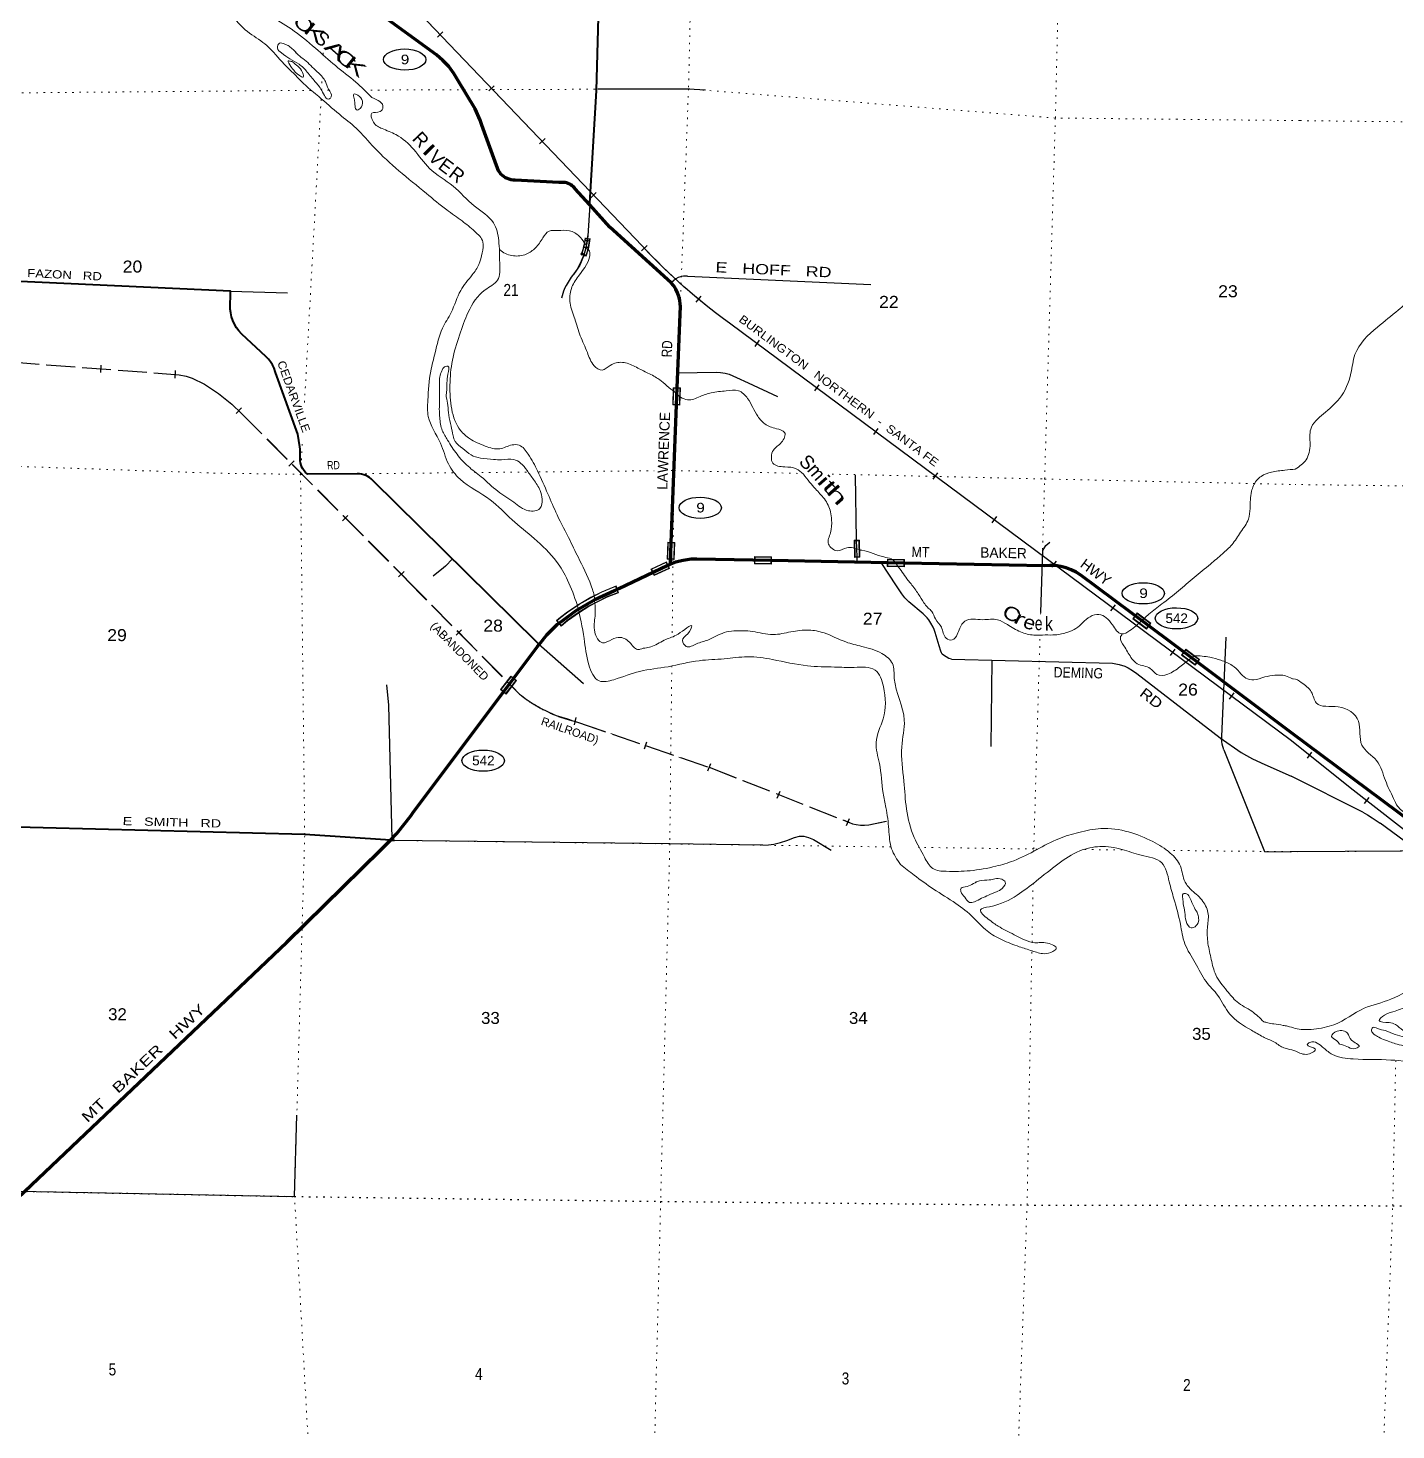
# Model space of a CAD drawing. Header units: feet. Extents: x -489137 to -242534, y 368785 to 558127.
# Drawn here: x -322470 to -302494, y 483502 to 503973 of the extents above; entities that cross this region are included whole.
import ezdxf
from ezdxf.enums import TextEntityAlignment as Align

# ---------------------------------------------------------------- set-up
doc = ezdxf.new("R2010")
doc.units = ezdxf.units.FT
doc.header["$LTSCALE"] = 70
doc.header["$PDMODE"] = 32
doc.header["$PDSIZE"] = 35
doc.linetypes.add('DOTTED', pattern=[1.5, 0.3, -1.2])
doc.linetypes.add('LONG_DASHED', pattern=[7.5, 6, -1.5])
for name, color, linetype, lineweight in [('17', 7, 'Continuous', 25), ('23', 7, 'Continuous', 70), ('26', 7, 'Continuous', 40), ('27', 7, 'Continuous', 13), ('29', 7, 'Continuous', 25), ('31', 7, 'Continuous', 13), ('34', 7, 'Continuous', 25), ('39', 7, 'Continuous', 13), ('59', 7, 'Continuous', 13), ('6', 7, 'DOTTED', 25), ('63', 7, 'Continuous', 25), ('7', 7, 'DOTTED', 13)]:
    doc.layers.add(name, color=color, linetype=linetype, lineweight=lineweight)
doc.layers.add('30', color=7, linetype='Continuous')
doc.layers.add('41', color=7, linetype='Continuous')

msp = doc.modelspace()

# ---------------------------------------------------------------- linework, layer by layer
at = {"layer": '17'}
for centre in [(-316969.95, 503512.26), (-312654.22, 496967.79), (-306185.22, 495717.98), (-305699.36, 495352.67), (-315823.65, 493274.77)]:
    msp.add_ellipse(centre, major_axis=(-309.24, 1), ratio=0.500121, dxfattribs=at)
at = {"layer": '23'}
for points in [[(-314268.42, 501391.51), (-314486.34, 501631.55), (-314490.71, 501637.16), (-314505.83, 501654.03), (-314522.63, 501669.23), (-314540.93, 501682.59), (-314560.52, 501693.96), (-314581.19, 501703.22), (-314602.72, 501710.27), (-314624.87, 501715.03), (-314647.39, 501717.45), (-314667.58, 501717.49), (-314692.65, 501715.18), (-314717.58, 501716.55), (-315358.64, 501751.63), (-315386.81, 501752.87), (-315415.29, 501757.11), (-315443.18, 501764.31), (-315470.17, 501774.37), (-315495.95, 501787.21), (-315520.25, 501802.66), (-315542.8, 501820.58), (-315563.36, 501840.75), (-315581.69, 501862.96), (-315597.61, 501886.97), (-315610.92, 501912.51), (-315621.49, 501939.3), (-315629.21, 501967.04), (-315841.54, 502556.33), (-315867.7, 502628.39), (-315942.16, 502793.94), (-316192.66, 503212.78), (-316251.56, 503309.96), (-316326.55, 503409.63), (-316411.54, 503500.91), (-316505.61, 503582.81), (-317376.83, 504213.35)], [(-313089.82, 496144.44), (-313077.53, 496462.18), (-312990.23, 498719.47), (-312944.2, 499909.56), (-312945.98, 499942.13), (-312953.73, 499998.45), (-312967.34, 500053.66), (-312986.64, 500107.14), (-313011.42, 500158.31), (-313041.42, 500206.6), (-313076.3, 500251.5), (-313974.02, 501067.21), (-314268.42, 501391.51)], [(-304017.88, 493682.67), (-305393.31, 494712.58), (-306102.78, 495242.26), (-307095.29, 495983.24), (-307097.14, 495984.56), (-307164.93, 496027.46), (-307236.83, 496063.04), (-307312.05, 496090.91), (-307389.78, 496110.77), (-307469.16, 496122.39), (-307549.31, 496125.65), (-307629.37, 496120.51), (-309677.02, 496160.26), (-311613.26, 496197.84), (-312705.38, 496219.04), (-312785.05, 496215.21), (-312901.23, 496199.3), (-313015.11, 496171.33), (-313089.82, 496144.44)], [(-315006.97, 494972.18), (-314891.66, 495114.73), (-314746.05, 495260.51), (-314739.11, 495267.09), (-314696.05, 495298.86), (-314465.63, 495468.9), (-314224.18, 495610.7), (-314192.54, 495629.28), (-313904.18, 495760.23), (-313892.7, 495764.64), (-313891.41, 495765.14), (-313842.7, 495788.4), (-313125.45, 496131.61), (-313089.82, 496144.44)], [(-317178.91, 492112.82), (-317084.29, 492209.48), (-316877.81, 492470.07), (-316849.24, 492510.96), (-315381.34, 494474.09), (-315032.43, 494940.7), (-315006.97, 494972.18)], [(-301792.18, 492023.63), (-304017.88, 493682.67)], [(-334601.23, 481975.7), (-328467.76, 481736.62), (-328365.94, 481736.94), (-328264.7, 481747.9), (-328165.17, 481769.37), (-328068.43, 481801.14), (-328032, 481816.1), (-323897.71, 485678.06), (-318688.43, 490623.81), (-317316.87, 491971.89), (-317178.91, 492112.82)]]:
    msp.add_lwpolyline(points, dxfattribs=at)
at = {"layer": '26'}
for points in [[(-314268.42, 501391.51), (-314267.03, 501414.98), (-314169.45, 503061.8), (-314073.82, 506626.4), (-314070.66, 507766.89)], [(-315006.97, 494972.18), (-315043.11, 495007.82), (-317431.44, 497363.1), (-317435.98, 497368.06), (-317458.69, 497389.88), (-317483.56, 497409.21), (-317510.32, 497425.83), (-317538.66, 497439.57), (-317568.29, 497450.27), (-317598.87, 497457.81), (-317630.07, 497462.11), (-317661.55, 497463.13), (-318390.89, 497459.16), (-318395.15, 497462.8), (-318417.8, 497484.7), (-318438.03, 497508.85), (-318455.63, 497534.98), (-318470.4, 497562.8), (-318482.18, 497592.02), (-318490.84, 497622.3), (-318496.29, 497653.33), (-318496.74, 497659.75), (-318498.47, 497684.76), (-318498.33, 497709.75), (-318497.72, 497822.8), (-318500.93, 497859.03), (-318528.55, 498040.57), (-318855.41, 498942.41), (-318859.87, 498957.83), (-318877.71, 499006.65), (-318900.54, 499053.34), (-318928.14, 499097.38), (-318960.18, 499138.3), (-318996.33, 499175.64), (-319347.51, 499500.61), (-319354.13, 499507.1), (-319393.01, 499550.12), (-319427.18, 499596.98), (-319456.26, 499647.14), (-319479.95, 499700.08), (-319497.97, 499755.2), (-319510.12, 499811.9), (-319516.29, 499869.56), (-319513.35, 500128.67), (-323540.17, 500315.09)], [(-317178.91, 492112.82), (-318429.76, 492195.95), (-323783.04, 492333.79), (-325276.33, 492377.86)], [(-317118.61, 492110.64), (-317152.37, 492111.06), (-317178.91, 492112.82)]]:
    msp.add_lwpolyline(points, dxfattribs=at)
at = {"layer": '29'}
for p, q in [((-312840.6, 500351.17), (-310164.15, 500229.61)), ((-319513.35, 500128.67), (-318681.2, 500107.9)), ((-310370.9, 496497.12), (-310388.64, 497442.76)), ((-315018.11, 494983.17), (-314360.06, 494402.18)), ((-308984.78, 494758.21), (-306636.14, 494698.39)), ((-308395.44, 494738.67), (-308408.15, 493483.13)), ((-302980.51, 492524.89), (-304026.57, 493050.44))]:
    msp.add_line(p, q, dxfattribs=at)
for points in [[(-314151.14, 503086.04), (-312824.86, 503084), (-312575.85, 503069.07)], [(-314268.51, 501389.98), (-314296.95, 500937.53), (-314299.67, 500901.5), (-314308.24, 500832.29), (-314318.53, 500785.39), (-314332.25, 500724.76), (-314354.74, 500655.37)], [(-314354.74, 500655.37), (-314412.85, 500512.53), (-314439.04, 500466.68), (-314487.05, 500403.37), (-314539.42, 500333.5), (-314613.61, 500213.42), (-314631.81, 500179.53), (-314651.79, 500130.46), (-314681.25, 500030.03)], [(-312840.6, 500351.17), (-312898.48, 500348.78), (-312939.94, 500341.14), (-312974.86, 500328.04), (-313011.95, 500308.39), (-313079.6, 500251.62)], [(-312981.26, 498938.6), (-312414.08, 498948.21), (-312357.35, 498943.84), (-312291.89, 498935.11), (-312230.79, 498917.64), (-312126.05, 498871.79), (-311953.66, 498791.02), (-311523.79, 498594.52)], [(-310364.79, 496171.39), (-310362.79, 496245.38), (-310370.9, 496497.12)], [(-307681.11, 495437.13), (-307653.33, 496342.83), (-307608.87, 496415.06), (-307547.75, 496465.07)], [(-316273.11, 496222.39), (-316373.49, 496115.41), (-316401.86, 496089.21), (-316552.42, 495966.95)], [(-308984.78, 494758.21), (-309002.25, 494760.68), (-309021.89, 494767.23), (-309063.37, 494790.16), (-309103.72, 494815.26), (-309121.18, 494829.46), (-309133.2, 494849.11), (-309143, 494873.12), (-309165.93, 494951.72), (-309222.65, 495147.12), (-309237.94, 495191.89), (-309252.12, 495222.45), (-309285.95, 495283.58), (-309316.5, 495331.62), (-309340.5, 495362.18), (-309397.24, 495418.95), (-309608.9, 495595.79), (-309642.72, 495627.45), (-309666.72, 495653.65), (-309709.28, 495709.33), (-309790.02, 495827.22), (-310012.52, 496166.77)], [(-304978.45, 495075.92), (-305044.32, 493628.71), (-305043.26, 493593.25)], [(-306636.14, 494698.39), (-306584.46, 494690.82), (-306536.45, 494679.9), (-306455.71, 494652.61), (-306405.52, 494629.68), (-306342.24, 494592.57), (-306278.8, 494546.42)], [(-317152.93, 492133.35), (-317202.08, 494084.96), (-317229.37, 494384.65)], [(-306278.8, 494546.42), (-305062.62, 493606.5), (-304753.56, 493395.02)], [(-305006.54, 493434.25), (-305032.96, 493515.12), (-305043.26, 493593.25)], [(-305006.54, 493434.25), (-304416.41, 491948.62), (-304041.77, 491945.55)], [(-304753.56, 493395.02), (-304679.46, 493351.37), (-304589.99, 493303.34), (-304411.06, 493218.19), (-304026.57, 493050.44)], [(-302980.51, 492524.89), (-302910.42, 492485.53), (-302840.24, 492441.64), (-302727.44, 492360.37)], [(-301569.64, 491761.84), (-301910.85, 491763.36), (-302727.44, 492360.37)], [(-311742.11, 492041.06), (-313098.75, 492060.19), (-317118.57, 492110.64)], [(-311742.11, 492041.06), (-311655.74, 492045.78), (-311579.36, 492056.69), (-311481.17, 492078.53), (-311391.7, 492109.09), (-311276.05, 492152.76), (-311204.04, 492170.22), (-311140.75, 492172.41), (-311070.93, 492154.94), (-311001.1, 492122.19), (-310741.43, 491967.18)], [(-302317.44, 491957.68), (-302432.39, 491954.47), (-304041.77, 491945.55)], [(-334520.68, 487299.35), (-329301.13, 487097.48), (-323866.67, 487012.02), (-318578.05, 486910.81), (-318545.19, 488097.38)]]:
    msp.add_lwpolyline(points, dxfattribs=at)
msp.add_arc((-315357.15, 501003.95), 1062.72, 323.67782, 356.47673, dxfattribs=at)
at = {"layer": '29', "linetype": 'DOTTED', "lineweight": 100}
msp.add_arc((-315487.46, 501042.72), 1195.39, 341.05594, 353.33574, dxfattribs=at)
at = {"layer": '31'}
for p, q in [((-314335.6, 500906.03), (-314261.16, 500896.9)), ((-314329.49, 500897.21), (-314269.45, 500889.85)), ((-314318.84, 500640.9), (-314389.6, 500665.78)), ((-314323.82, 500651.13), (-314380.97, 500671.22)), ((-314360.39, 500642.69), (-314360.02, 500642.56)), ((-310405.11, 496493.54), (-310330.13, 496495.05)), ((-310400.11, 496243.59), (-310405.11, 496493.54))]:
    msp.add_line(p, q, dxfattribs=at)
msp.add_lwpolyline([(-310330.13, 496495.05), (-310325.13, 496245.1), (-310400.11, 496243.59)], dxfattribs=at)
msp.add_lwpolyline([(-310392.27, 496251.74), (-310396.95, 496485.7), (-310337.96, 496486.89), (-310333.28, 496252.93)], close=True, dxfattribs=at)
for centre, radius, start, end in [((-315483.92, 501041.3), 1155.39, 341.05589, 353.33569), ((-315483.92, 501041.3), 1163.39, 341.45151, 352.88546), ((-315482.5, 501040.59), 1222.39, 341.42103, 352.91624), ((-315482.5, 501040.59), 1230.39, 341.05587, 353.33566)]:
    msp.add_arc(centre, radius, start, end, dxfattribs=at)
msp.add_point((-314380.97, 500671.22), dxfattribs=at)
at = {"layer": '34', "lineweight": 13}
for p, q in [((-313501.17, 500792.47), (-319561.47, 507129.04)), ((-304024.36, 493570.83), (-312225.44, 499665.05))]:
    msp.add_line(p, q, dxfattribs=at)
at = {"layer": '34'}
for p, q in [((-316411.87, 503917.04), (-316491.81, 503840.59)), ((-315663.28, 503130.55), (-315743.22, 503054.1)), ((-314920.31, 502357.49), (-315000.25, 502281.04)), ((-314171.73, 501571), (-314251.66, 501494.55)), ((-313428.69, 500797), (-313509.6, 500721.58)), ((-312645.83, 500055.79), (-312716.58, 499970.76)), ((-311791.77, 499412.69), (-311857.74, 499323.91)), ((-310921.81, 498762.98), (-310987.79, 498674.2)), ((-310059.65, 498125.56), (-310125.62, 498036.77)), ((-309189.69, 497475.84), (-309255.67, 497387.06)), ((-308327.53, 496838.42), (-308393.5, 496749.64)), ((-307457.57, 496188.7), (-307523.55, 496099.92)), ((-306595.41, 495551.28), (-306661.38, 495462.5)), ((-305725.45, 494901.57), (-305791.43, 494812.78)), ((-304863.29, 494264.14), (-304929.26, 494175.36)), ((-303726.39, 493399.19), (-303791.55, 493309.81)), ((-302890.24, 492735.01), (-302958.19, 492647.74))]:
    msp.add_line(p, q, dxfattribs=at)
at = {"layer": '34', "linetype": 'LONG_DASHED', "lineweight": 13}
for p, q in [((-316946.53, 495918.25), (-315294.08, 494245.12)), ((-314455.18, 493841.73), (-312525.82, 493171.83))]:
    msp.add_line(p, q, dxfattribs=at)
at = {"layer": '34'}
for points in [[(-304019.75, 493566.61), (-312226.09, 499664.16), (-312312.69, 499727.3), (-312428.77, 499813.94), (-312544.15, 499903.5), (-312657.11, 499994.14), (-312768.82, 500087.1), (-312878.63, 500182.91), (-312986.66, 500279.24), (-313093.42, 500377.89), (-313198.28, 500479.39), (-313301.37, 500581.41), (-313402.61, 500685.14), (-313501.96, 500791.71), (-319562.27, 507128.28), (-319574.68, 507141.93), (-319602.42, 507172.86), (-319629.52, 507204.12), (-319656.22, 507236.14), (-319682.06, 507268.58), (-319692.07, 507281.45)], [(-295209.66, 488402.38), (-297865.8, 489295.19), (-297914.9, 489312.63), (-298020.12, 489351.26), (-298125.35, 489392.19), (-298229.13, 489435.28), (-298332.21, 489479.44), (-298435.28, 489525.92), (-298536.73, 489573.64), (-298637.65, 489623.34), (-298737.67, 489675.53), (-298836.43, 489728.44), (-298934.67, 489783.32), (-299032, 489840.69), (-299128.07, 489898.78), (-299223.07, 489958.47), (-299317.19, 490020.68), (-299605.61, 490229.26), (-301751.95, 491776.2), (-303164.3, 492875.9), (-304019.48, 493566.63)]]:
    msp.add_lwpolyline(points, dxfattribs=at)
at = {"layer": '34', "lineweight": 13}
msp.add_arc((-307379.07, 506434.44), 8325.37, 222.66284, 234.40019, dxfattribs=at)
at = {"layer": '34', "linetype": 'LONG_DASHED', "lineweight": 13}
msp.add_arc((-314040.97, 495777.13), 1979.22, 230.7184, 257.91991, dxfattribs=at)
at = {"layer": '39'}
msp.add_line((-304008.38, 497587.58), (-304008.23, 497587.64), dxfattribs=at)
for points in [[(-324093.58, 507913.15), (-324090.7, 507819.04), (-324070.92, 507687.4), (-324053.14, 507561.83), (-324035.37, 507434.24), (-324013.5, 507318.79), (-323926.8, 507215.28), (-323858.2, 507146.24), (-323734.9, 507083.11), (-323587.1, 507078.61), (-323429.06, 507108.49), (-323289.43, 507083.77), (-323157.92, 507053), (-323034.56, 507008.09), (-322830.21, 506962.93), (-322694.75, 506903.81), (-322634.53, 506755.84), (-322543.86, 506630.06), (-322457.06, 506552.87), (-322362.27, 506445.28), (-322188.38, 506373.9), (-321919.19, 506340.69), (-321682.34, 506325.79), (-321449.5, 506319.01), (-321263.46, 506247.58), (-321136.18, 506168.24), (-320920.09, 506005.63), (-320817.16, 505910.17), (-320767.5, 505638.76), (-320754.22, 505385.67), (-320787.78, 505057.83), (-320810.93, 504810.93), (-320740.57, 504664.96), (-320581.25, 504484.3), (-320478.33, 504384.8), (-320262.03, 504282.92), (-320011.2, 504209.27), (-319744, 504186.19), (-319535.5, 504169.35), (-319357.9, 504002.81), (-319103.46, 503807.69), (-318984.31, 503716.23), (-318728.12, 503444.19), (-318580.82, 503297.98), (-318419.39, 503137.56), (-318225.59, 502973), (-317922.78, 502712.95), (-317678.49, 502509.77), (-317410.19, 502223.51), (-317055, 501888.41), (-316653.22, 501557.21), (-316356.41, 501317.42), (-316132.22, 501156.81), (-315948.5, 501004.43), (-315827.55, 500850.2), (-315838.25, 500688.29), (-315885.41, 500520.41), (-315983.14, 500368.88), (-316152.01, 500140.65), (-316290.84, 499819.2), (-316419.23, 499588.82), (-316525.79, 499228.81), (-316589.5, 498963.81), (-316631.51, 498536.8), (-316626.27, 498301.96), (-316447.44, 497910.71), (-316331.06, 497608.73), (-316161.76, 497385.53), (-315719.39, 497082.55), (-315402.51, 496792.09), (-315077.48, 496517.81), (-314750.64, 496180.77), (-314591.63, 495911.04), (-314450.7, 495553.52)], [(-303964.46, 497532.06), (-303806.5, 497668.22), (-303748.83, 497897.66), (-303739.95, 498113.98), (-303555.06, 498338.66), (-303319.66, 498562.24), (-303151.72, 498932.98), (-303093.1, 499204.89), (-302764.8, 499606.57), (-302460.13, 499854.96), (-302269.99, 500043.1), (-302137.98, 500252.73), (-302020.45, 500628.6), (-302034.86, 500978.98), (-301970.25, 501428.83), (-301740.88, 501563.51), (-301676.71, 501721.99), (-301467.37, 502136.35), (-301224.89, 502677.48), (-301163.38, 503078.84), (-300984.75, 503475.65), (-300805.24, 503730.79), (-300716.24, 503915.04), (-300586.33, 504211.72), (-300451.55, 504635.78), (-300397.77, 504962.43), (-300374.52, 505279.63), (-300377.95, 505488.13), (-300369.13, 505702.43), (-300425.51, 506073.95), (-300511.27, 506306.49), (-300577.87, 506763.22), (-300462.68, 507124.97), (-300451.92, 507335.19), (-300447.23, 507454.48), (-300435.71, 507577.53)], [(-317448.08, 502960.5), (-317684.2, 503183.9), (-317981.01, 503423.68), (-318271.69, 503677.61), (-318629.1, 503960.09), (-318938.22, 504153.35), (-319202.81, 504342.43), (-319354.02, 504527.11), (-319589.95, 504803.14), (-319757.02, 505085.04), (-319788.23, 505421.18), (-319908.83, 505674.59), (-320066.54, 505737.83), (-320260.56, 505841.67), (-320517.45, 505919.38), (-320657.07, 505946.12), (-320735.59, 506073.9), (-320458.33, 506030.54), (-320199.1, 506043.91), (-320291.94, 506129.22), (-320516.49, 506188.61), (-320726.66, 506308.7), (-320867.69, 506509.54), (-321103.99, 506680.31), (-321445.15, 506974.88), (-321590.38, 507133.23), (-321778.17, 507252.84)], [(-323479.78, 502988.53), (-323447.3, 503098.3), (-323408.12, 503298.59), (-323372.96, 503504.96), (-323301.38, 503707.18), (-323189.83, 503757.45), (-323039.67, 503848.08), (-322929.91, 503965.16), (-322844.25, 504141.02), (-322744.5, 504288.49), (-322506.08, 504144.03), (-322305.76, 504102.93), (-322052.55, 504132.52), (-321819.3, 504243.15), (-321575.67, 504424.59), (-321457.83, 504537.6), (-321325.75, 504668.78), (-321193.65, 504804), (-321124.46, 504902.98), (-321030.84, 505036.31), (-320947.52, 505121.07), (-320870.35, 505185.62), (-320774.23, 505281.06)], [(-318565.51, 503617.78), (-318480.73, 503544.65), (-318385.83, 503467.43), (-318297.04, 503382.14), (-318228.42, 503317.15), (-318127.62, 503191.33), (-318081.44, 503079.85), (-318043.37, 502968.39), (-318069.8, 502938.11), (-318180.73, 503059.91), (-318279.49, 503191.79), (-318392.39, 503329.79), (-318511.46, 503443.52), (-318644.82, 503522.88), (-318770.06, 503608.29), (-318828.52, 503681.34), (-318799.93, 503750.08), (-318721, 503737.7), (-318672.48, 503715.28), (-318555.39, 503615.73)], [(-318604.49, 503474.17), (-318531.8, 503417.27), (-318461.26, 503321.91), (-318451.38, 503255.07), (-318507.99, 503279.54), (-318608.88, 503379.04), (-318661.24, 503460.18), (-318669.22, 503492.59), (-318651.01, 503490.51), (-318604.47, 503480.25)], [(-317699.15, 502875.87), (-317707.32, 502945.09), (-317713.17, 503007.87), (-317654.5, 502993.52), (-317588, 502904.24), (-317620.77, 502797.05), (-317671.47, 502776.96), (-317693.55, 502829.66), (-317699.46, 502876.24)], [(-314203.18, 495686.6), (-314227.63, 495774.29), (-314416.45, 496204.03), (-314555.16, 496487.87), (-314744.17, 496864.98), (-314878.76, 497169.04), (-315029.43, 497505.55), (-315166.26, 497750.91), (-315299.44, 497880.88), (-315402.69, 497885.25), (-315579.05, 497829.1), (-315793.55, 497868.22), (-316021.97, 497978.24), (-316153.17, 498096.05), (-316283.69, 498406.18), (-316308.78, 498756.47), (-316273.07, 499120.74), (-316170.53, 499486.84), (-316041.77, 499822.49), (-315795.6, 500149.68), (-315614.89, 500290.83), (-315581.61, 500541.75), (-315596.64, 500869.74), (-315672.68, 501127.07), (-315953.26, 501374.9), (-316262.05, 501663.3), (-316607.38, 501923.48), (-316835.22, 502197.46), (-317099.7, 502416.9), (-317297.83, 502504.56), (-317427.08, 502600.1), (-317450.92, 502731.75), (-317327.33, 502751.62), (-317286.61, 502814.25), (-317448.08, 502960.5)], [(-315584.83, 500739.75), (-315560.73, 500717.8), (-315382.8, 500646.41), (-315194.4, 500670.12), (-315060.43, 500762.83), (-314950.57, 500910.27), (-314861.13, 501007.17), (-314733.53, 501016.9), (-314561.43, 501012.33), (-314419.97, 500932.94), (-314347.39, 500842.03)], [(-314347.39, 500842.03), (-314268.25, 500693.52), (-314436.22, 500345.93), (-314536.07, 500168.09), (-314555.05, 499953.57), (-314484.99, 499724.6), (-314404.87, 499477.38), (-314302.45, 499236.17), (-314203.92, 499041.53), (-314086.71, 498978.42), (-313967, 499046.88), (-313790.68, 499090.88), (-313606.63, 499029.58), (-313438.87, 498944.05), (-313271.12, 498854.46), (-313168.14, 498773.17), (-312941.89, 498583.21)], [(-316362.03, 498586.58), (-316340.19, 498463.03), (-316324.49, 498321.28), (-316292.67, 498159.23), (-316262.79, 498019.46), (-316232.71, 497936.37), (-316121.71, 497832.79), (-316000.55, 497739.3), (-315863.02, 497692.32), (-315670.72, 497673.51), (-315557.35, 497669.11), (-315375.1, 497670.58), (-315278.09, 497619.67), (-315183.3, 497512.09), (-315088.6, 497380.22), (-314991.97, 497220), (-314964.07, 497092.38), (-314996.95, 496956.85), (-315163.1, 496924.97), (-315377.3, 497049.11), (-315609.6, 497207.72), (-315851.84, 497418.99), (-316043.66, 497573.43), (-316205.03, 497748.02), (-316344.01, 497954.93), (-316420.46, 498096.87), (-316458.27, 498283.23), (-316463.91, 498406.73), (-316459.35, 498548.42), (-316460.99, 498657.74), (-316462.6, 498777.18), (-316458.19, 498878.39), (-316429.53, 498965.35), (-316403.04, 499011.83), (-316338.17, 499033.89), (-316338.58, 498918.51), (-316355.6, 498685.76), (-316366.06, 498590.65)], [(-312941.89, 498583.21), (-312838.9, 498543.41), (-312656.49, 498591.44), (-312492.27, 498647.62), (-312275.51, 498675.29), (-312097.32, 498676.77), (-311962.05, 498565.02), (-311813.13, 498303.42), (-311708.24, 498191.76), (-311542.44, 498122.43), (-311421.14, 498067.4), (-311466.2, 497923.81), (-311586.07, 497808.78), (-311592.82, 497618.51), (-311420.9, 497565.36), (-311254.95, 497538.53), (-311057.2, 497343.59), (-310972.51, 497244.13), (-310841.42, 497095.96), (-310750.96, 496907.41), (-310735.18, 496789.95), (-310752.04, 496603.76), (-310780.97, 496437.85), (-310728.56, 496372.91), (-310651.73, 496340.29), (-310511.86, 496384.4), (-310330.24, 496353.56)], [(-304623.52, 496957.49), (-304602.38, 497208.44), (-304530.96, 497364.1), (-304461.89, 497426.64), (-304311.84, 497486.91), (-304115.32, 497516.68), (-303964.46, 497532.06)], [(-306168.4, 495353.04), (-306101.06, 495413.38), (-305914.25, 495562.61), (-305668.56, 495754.17), (-305443.11, 495949.84), (-305203.49, 496143.45), (-305028.8, 496296.76), (-304888.62, 496429.94), (-304762.43, 496611.75), (-304648.37, 496801.69), (-304623.52, 496957.49)], [(-310330.25, 496353.56), (-310293.3, 496347.29), (-310127.42, 496302.25), (-309973.72, 496249.14), (-309864.47, 496222.49), (-309765.2, 496107.69)], [(-309766.74, 496109.28), (-309757.59, 496098.68), (-309616.53, 495905.93), (-309576.2, 495857.22), (-309469.41, 495709.12), (-309386.85, 495579.31), (-309336.45, 495516.4), (-309286, 495467.66), (-309273.9, 495453.45), (-309219.62, 495343.97), (-309132.97, 495224.27), (-309060.65, 495062.1), (-308973.67, 495037.54), (-308900.49, 495116.27), (-308863.72, 495209.27), (-308788.42, 495314.31), (-308529.17, 495333.76), (-308312.51, 495333.1), (-308169, 495261.81), (-307977.01, 495155.95), (-307780.76, 495108.79), (-307616.74, 495110.31), (-307468.92, 495111.88), (-307286.54, 495151.81), (-307166.89, 495204.08), (-306961.76, 495377.55), (-306832.06, 495409.54), (-306636.18, 495259.14), (-306500.98, 495127.14), (-306379.32, 495173.33), (-306287.95, 495245.93), (-306168.4, 495353.04)], [(-304426.35, 489462.91), (-304598.88, 489615.07), (-304815.05, 489753.39), (-304962.29, 489915.79), (-305125.48, 490147.06), (-305191.51, 490371.97), (-305239.28, 490606.94), (-305248.6, 490833.7), (-305235.74, 491034.07), (-305314.05, 491220.55), (-305473.45, 491380.96), (-305574.26, 491502.73), (-305642.29, 491733.72), (-305789.42, 491926.48), (-306043.97, 492093.26), (-306399.85, 492234.03), (-306802.62, 492283.84), (-307124.77, 492228.15), (-307416.68, 492135.92), (-307741.23, 491974.97), (-308075.9, 491814.04), (-308335.37, 491733.86), (-308714.26, 491668.22), (-309060.54, 491659.16), (-309258.83, 491700.25), (-309379.74, 491866.62), (-309528.57, 492152.51), (-309642.51, 492567.85), (-309679.55, 492974.86), (-309712.19, 493479.02), (-309674.36, 493867.58), (-309820.03, 494475.34), (-309847.61, 494692.03), (-310000.98, 494838.25), (-310294.22, 494942.39), (-310528.88, 495007.89), (-310846.31, 495140.44), (-311066.88, 495181.6), (-311330.2, 495156.09), (-311589.53, 495116.4), (-311891.07, 495161.86), (-312162.38, 495168.76), (-312304.21, 495144.9), (-312541.5, 495036.32), (-312709.76, 494980.15), (-312859.73, 494944.17), (-312914.1, 495029.36), (-312836.81, 495126.29), (-312777.68, 495243.52), (-312978.57, 495122.68), (-313157.03, 495044.27), (-313351.77, 494945.67), (-313530.11, 494903.71), (-313552.4, 494897.7), (-313669.54, 494985.11), (-313821.09, 495074.65), (-313944.71, 495044.66), (-314082.57, 494996.5), (-314193.39, 495152.71), (-314190.54, 495385.5), (-314203.18, 495686.6)], [(-314450.7, 495553.52), (-314349.64, 495058.04), (-314282.15, 494675.23), (-314129.09, 494439.94), (-313916.41, 494457.51), (-313537.34, 494577.81), (-313121.99, 494647.39), (-312668.11, 494735.07), (-312303.53, 494762.3), (-311963.25, 494791.62), (-311598.91, 494752.04), (-311086.95, 494659.38), (-310694.18, 494641.98), (-310404.65, 494637.05), (-310101.05, 494597.66), (-309978.39, 494356.38), (-309984.1, 493886.75), (-310086.57, 493540.9), (-310037.03, 493235.07), (-309983.9, 492799.67), (-309942.11, 492591.03), (-309900.72, 492271.06), (-309859.2, 491989.55), (-309730.42, 491760.4)], [(-306490.89, 495124.17), (-306518.89, 495072.83), (-306469.2, 494952.95), (-306364.51, 494782.58), (-306273.72, 494689.18), (-306083.62, 494621.8), (-305986.73, 494534.45), (-305826.76, 494535.99), (-305733.45, 494584.29), (-305570.34, 494707.13), (-305439.77, 494809.92)], [(-305439.77, 494809.92), (-305211.95, 494784.92), (-305052.53, 494742.13), (-304884.73, 494666.71), (-304779.79, 494567.2), (-304686.95, 494481.89), (-304571.63, 494453.2), (-304411.51, 494497.24), (-304263.61, 494521.08), (-304109.74, 494514.54), (-304007.09, 494469.42)], [(-304007.09, 494469.42), (-303994.1, 494470.48), (-303877.04, 494417.91), (-303730.58, 494279.17), (-303657.38, 494117.74), (-303337.31, 494060.25), (-303042.85, 493851.54), (-302992.03, 493502.4), (-302778.82, 493275.21), (-302647.91, 492983.03), (-302530.42, 492723.5), (-302466.37, 492604.76), (-302062.92, 492389.66), (-301742.37, 492172.3), (-301456.57, 492028.54), (-301220.14, 492207.58), (-301104.26, 492148.64)], [(-309730.42, 491760.4), (-309530.51, 491603.91), (-309247.74, 491400.61), (-308922.48, 491191.11), (-308662.01, 490981.8), (-308464.26, 490788.88), (-308246.03, 490658.65), (-307995.3, 490558.69), (-307809.23, 490497.39), (-307633.21, 490456.37), (-307503.51, 490488.36), (-307456.79, 490528.7), (-307582.04, 490610.06), (-307768.31, 490616.7), (-308069.6, 490733.02), (-308302.03, 490857.21), (-308447.45, 490960.9), (-308562.39, 491096.88), (-308430.61, 491143.04), (-308025.03, 491311.84), (-307748.93, 491515.46), (-307430.14, 491765.5), (-307109.53, 491958.86), (-306817.73, 492020.72), (-306493.89, 491979.24), (-306216.79, 491893.37), (-305915.47, 491783.14), (-305805.09, 491505.46), (-305737.12, 491256.26), (-305643.25, 490889.56), (-305577.45, 490601.9), (-305424.54, 490324.1), (-305267.58, 490048.3), (-305094.15, 489845.34), (-304925.01, 489579.63), (-304605.93, 489337.75), (-304435.35, 489240.65)], [(-308637.91, 491499.96), (-308575.06, 491522.04), (-308433.27, 491533.75), (-308352.22, 491549.7), (-308251, 491543.31), (-308200.52, 491502.67), (-308243.37, 491409.68), (-308328.59, 491361.36), (-308444.19, 491311.1), (-308545.59, 491264.85), (-308647.01, 491214.56), (-308721.97, 491204.66), (-308792.57, 491281.8), (-308846.95, 491362.95), (-308844.75, 491413.55), (-308810.28, 491425.59), (-308619.67, 491503.95)], [(-305399.63, 491068.98), (-305383.63, 491014.28), (-305377.86, 490927.21), (-305428.75, 490850.44), (-305485.51, 490834.42), (-305558.06, 490929.79), (-305577.85, 491059.41), (-305599.68, 491187.01), (-305607.5, 491263.96), (-305603.22, 491328.72), (-305554.62, 491330.6), (-305500.19, 491263.63), (-305447.96, 491144.03), (-305399.65, 491064.93)], [(-304078.04, 489397.79), (-303848.74, 489348.33), (-303694.99, 489355.13), (-303400.49, 489419.61), (-302956.57, 489658.93), (-302567.57, 489792.2), (-302132.9, 489979.11), (-301743.2, 489962.61), (-301394.44, 489922.72), (-301205.95, 489855.92), (-301145.09, 489775.69), (-301203.85, 489768.86), (-301188.55, 489730.09), (-301008.54, 489645.27), (-300884.39, 489502.96), (-300674.72, 489389.17), (-300444.02, 489402.41), (-300143.54, 489553.77), (-299838.26, 489648.36), (-299569.89, 489719.47), (-299322.49, 489756.63), (-299124.3, 489671.42), (-298905.79, 489500.78), (-298746.9, 489284.88), (-298571.43, 488906.74), (-298489.98, 488662.16), (-298402.07, 488435.65), (-298332.73, 488282.39), (-298208.58, 488140.09), (-298068.4, 487991.38), (-297970.01, 487871.89), (-298172.42, 487949.1), (-298367.14, 488098.99), (-298338.11, 487950.65), (-298150.28, 487673.42), (-297935.46, 487427.99), (-297600.72, 487303.41), (-297304.75, 487252.51), (-297057.9, 487174.34), (-296803.99, 487231.59), (-296864.65, 487139.82), (-296960.6, 487006.31), (-296804.7, 486928.08), (-296465.34, 487100.86), (-296006.12, 487301.41), (-295656.17, 487405.16), (-295149.03, 487398.27), (-294742.69, 487312.61), (-294370.87, 487128.55), (-294016.61, 486973.19), (-293765.05, 486834.22), (-293679.82, 486668.47), (-293595.59, 486458.23), (-293399.62, 486273.91), (-293300.02, 486117.98), (-293332.45, 486023.57), (-293263.02, 485874.35), (-293258.61, 485867.49)], [(-300877.07, 488835.04), (-300999.58, 488870.06), (-301144.8, 488883.3), (-301285.12, 488934.9), (-301435.87, 488972.55), (-301552.26, 489009.45), (-301649.82, 488985.25), (-301739.61, 488946.72), (-301860.27, 488973.6), (-302010.88, 489017.32), (-302219.7, 489078.48), (-302350.47, 489105.58), (-302479.17, 489134.66), (-302649.62, 489195), (-302745.73, 489235.52), (-302815.44, 489281.54), (-302852.73, 489330.91), (-302833.47, 489379.05), (-302763.04, 489365.4), (-302650.59, 489332.62), (-302508.29, 489278.96), (-302369.71, 489239.55), (-302246.8, 489222.74), (-301995.46, 489164.7), (-301884.94, 489136.02), (-301820.3, 489134.62), (-302001.82, 489241.74), (-302155.52, 489328.02), (-302267.52, 489381.02), (-302301.2, 489321.04), (-302501.04, 489422.48), (-302595.4, 489450.82), (-302740.26, 489480.25), (-302659.67, 489559.45), (-302504.74, 489618.84), (-302298.95, 489693.32), (-302167.14, 489712.74), (-302012.5, 489668.93), (-301865.16, 489659.69), (-301681.51, 489647.63), (-301517.59, 489476.15), (-301383.78, 489404.46), (-301445.58, 489533.28), (-301587.82, 489680.01), (-301643.21, 489733.82), (-301569.45, 489778.77), (-301480.38, 489784.94), (-301286.91, 489669.48), (-301071.81, 489527.24), (-300900.2, 489428.43), (-300688.69, 489306.51), (-300552.04, 489271.19), (-300365.52, 489297.52), (-300206.73, 489348.73), (-299974.85, 489414.56), (-299770.81, 489501.22), (-299484.53, 489559.8), (-299253.92, 489568.99), (-299061.84, 489481.88), (-298940.02, 489325.47), (-298870.86, 489164.12), (-298850.13, 489096.89), (-299078.23, 489109.91), (-299376.21, 489160.85), (-299541.86, 489164.42), (-299628.91, 489158.2), (-299783.52, 489112.97), (-299956.22, 489072.18), (-300153.84, 489001.56), (-300331.81, 488906.25), (-300491.14, 488830.77), (-300608.09, 488752.35), (-300714, 488716.18), (-300730.02, 488722.6), (-300743.26, 488763.35), (-300754.39, 488808.11), (-300868.99, 488834.86)], [(-304426.35, 489462.91), (-304366.78, 489446.43), (-304276.49, 489430.38), (-304144.06, 489410.31), (-304078.04, 489397.79)], [(-303317.87, 489134.19), (-303363.22, 489188.12), (-303434.68, 489246.32), (-303352.11, 489323.46), (-303201.19, 489293.9), (-303142.75, 489195.51), (-303033.68, 489102.1), (-303111.21, 489069.37), (-303213.56, 489101.93), (-303313.84, 489136.47)], [(-304435.35, 489240.65), (-304366.78, 489209.66), (-304250.4, 489153.48), (-304182.18, 489105.33), (-304113.96, 489077.24), (-304079.14, 489066.82)], [(-292944.19, 483860.13), (-292863.38, 484220.6), (-292904.38, 484466.33), (-292949.47, 484710.13), (-293039.97, 484730.29), (-293121.46, 484972.85), (-293246.77, 485153.62), (-293434.32, 485534.04), (-293560.16, 485872.67), (-293727.33, 486260.74), (-293901.1, 486624.68), (-294158.8, 486850.8), (-294554.05, 486980.73), (-295020.34, 487006.97), (-295289.23, 487093.71), (-295528.01, 487080.65), (-295573.89, 487016.89), (-295301.46, 486907.81), (-295291.51, 486810.47), (-295504.01, 486887.9), (-295800.25, 486926.66), (-296075.62, 486904.27), (-296375.74, 486769.09), (-296569.41, 486694.35), (-296665.04, 486575), (-296592.6, 486470.23), (-296373.93, 486487.78), (-296035.22, 486541.18), (-295604.8, 486537.97), (-295313.1, 486477.05), (-295159.15, 486220.79), (-295236.46, 486198.17), (-295471.94, 486332.75), (-295832.64, 486381), (-296129.78, 486379.31), (-296394.83, 486275.76), (-296616.15, 486321), (-296730.87, 486432.74), (-296841.61, 486542.38), (-296985.49, 486525.25), (-297311.88, 486661.79), (-297641.42, 486747.81), (-297959.86, 486878.11), (-298125.8, 487049.64), (-298210.14, 487164.78), (-298492.22, 487294.3), (-298835.17, 487504.05), (-299138.3, 487686.63), (-299459.43, 487877.69), (-299932.64, 488136.79), (-300263.06, 488364.48), (-300564.81, 488427.65), (-301049.45, 488537.25), (-301389.86, 488589.1), (-301837.23, 488738.37), (-302095.93, 488828.94), (-302571.23, 488903.94), (-303118.59, 488919.79), (-303422.32, 488985.02), (-303549.58, 489078.82), (-303751.89, 489160.08), (-303791, 489128.54), (-303673.12, 489067.32), (-303779.93, 488990.7), (-303956.84, 489032.97), (-304079.14, 489066.82)]]:
    msp.add_spline(points, degree=3, dxfattribs=at)
at = {"layer": '59'}
for p, q in [((-313883.89, 495825.51), (-313845.81, 495725.68)), ((-314686.43, 495238.98), (-314755.08, 495323.46))]:
    msp.add_line(p, q, dxfattribs=at)
for points in [[(-313055.39, 498470.91), (-313046.99, 498720.77), (-312942.05, 498717.24), (-312950.44, 498467.38)], [(-313039.26, 498712.5), (-312950.31, 498709.51), (-312958.16, 498475.64), (-313047.12, 498478.63)], [(-313137.78, 496215.91), (-313129.24, 496465.77), (-313024.3, 496462.18), (-313032.84, 496212.33)], [(-313121.51, 496457.5), (-313032.56, 496454.45), (-313040.56, 496220.59), (-313129.51, 496223.63)], [(-311861.31, 496255.53), (-311611.38, 496249.76), (-311613.8, 496144.79), (-311863.73, 496150.55)], [(-311853.49, 496247.35), (-311619.55, 496241.94), (-311621.61, 496152.96), (-311855.55, 496158.36)], [(-309921.33, 496215.43), (-309671.35, 496211.88), (-309672.84, 496106.89), (-309922.82, 496110.44)], [(-309913.44, 496207.32), (-309679.45, 496203.99), (-309680.72, 496114.99), (-309914.71, 496118.32)], [(-313373.08, 496073.26), (-313146.09, 496178.03), (-313102.09, 496082.7), (-313329.08, 495977.93)], [(-313362.46, 496069.34), (-313150, 496167.41), (-313112.7, 496086.61), (-313325.16, 495988.54)], [(-306273.66, 495431.64), (-306074.63, 495280.35), (-306138.18, 495196.76), (-306337.2, 495348.05)], [(-306272.13, 495420.43), (-306085.83, 495278.82), (-306139.7, 495207.96), (-306325.99, 495349.57)], [(-305564.91, 494901.55), (-305364.29, 494752.38), (-305426.95, 494668.12), (-305627.56, 494817.29)], [(-305616.37, 494818.93), (-305563.26, 494890.36), (-305375.47, 494750.73), (-305428.59, 494679.3)], [(-315335.63, 494444.51), (-315489.73, 494247.65), (-315572.41, 494312.37), (-315418.32, 494509.23)], [(-315561.18, 494313.73), (-315416.95, 494498), (-315346.85, 494443.14), (-315491.09, 494258.87)]]:
    msp.add_lwpolyline(points, close=True, dxfattribs=at)
for points in [[(-314755.08, 495323.46), (-314693.67, 495372.07), (-314594.3, 495448.71), (-314424.13, 495562.34), (-314252.61, 495660.11), (-314091.97, 495742.03), (-313916.37, 495814.7), (-313883.89, 495825.51)], [(-314743.76, 495322.21), (-314688.74, 495365.77), (-314589.63, 495442.21), (-314419.92, 495555.53), (-314248.81, 495653.07), (-314088.62, 495734.76), (-313913.57, 495807.2), (-313888.63, 495815.5), (-313856.14, 495730.32)], [(-313856.14, 495730.32), (-314014.87, 495670.1), (-314163.68, 495595.88), (-314282.42, 495533.62), (-314423.08, 495447.47), (-314599.21, 495324.23), (-314685.4, 495250.4), (-314743.76, 495322.21)], [(-314686.43, 495238.98), (-314594.3, 495317.9), (-314418.69, 495440.78), (-314278.47, 495526.66), (-314160.04, 495588.76), (-314011.66, 495662.76), (-313845.81, 495725.68)]]:
    msp.add_lwpolyline(points, dxfattribs=at)
at = {"layer": '6'}
for points in [[(-334520.68, 487299.27), (-329301.13, 487097.48), (-323866.67, 487012.02), (-318578.05, 486910.81), (-313232.64, 486839.79), (-307881.08, 486786.97), (-304112.83, 486779.95)], [(-304112.83, 486779.95), (-302541.92, 486776.57), (-297404.97, 486683.88)]]:
    msp.add_lwpolyline(points, dxfattribs=at)
at = {"layer": '63'}
for p, q in [((-321407.98, 498942), (-321399.63, 499052.3)), ((-320323.24, 498859.88), (-320314.89, 498970.17)), ((-319428.21, 498344.71), (-319351.62, 498424.52)), ((-318661.01, 497575.16), (-318582.59, 497653.16)), ((-317876.7, 496778.07), (-317798.28, 496856.07)), ((-317058.02, 495959.47), (-316979.59, 496037.48)), ((-316217.27, 495107.99), (-316138.57, 495185.72)), ((-314492.27, 493798.27), (-314467.92, 493906.16)), ((-313469.23, 493445.94), (-313432.95, 493550.43)), ((-312540.63, 493128.29), (-312500.04, 493231.18)), ((-311528.67, 492729.12), (-311488.08, 492832.01)), ((-310516.71, 492329.95), (-310476.12, 492432.84))]:
    msp.add_line(p, q, dxfattribs=at)
at = {"layer": '63', "linetype": 'LONG_DASHED'}
msp.add_line((-316943.61, 495921.13), (-315486.71, 494446), dxfattribs=at)
at = {"layer": '63', "linetype": 'LONG_DASHED', "lineweight": 13}
for points in [[(-326738.49, 498995.89), (-326344.48, 499260.13), (-326280.48, 499292.8), (-326243.97, 499307.84), (-326188.12, 499320.73), (-326138.72, 499327.18), (-326018.43, 499331.48), (-325867.29, 499330.27), (-320263.41, 498905.99), (-320159.93, 498887.7), (-320075.08, 498858.68), (-319894.24, 498768.32), (-319689.53, 498634.11), (-319494.92, 498478.72), (-319353.38, 498342.9), (-316944.99, 495921.42)], [(-312523.12, 493175.67), (-310477.79, 492368.88), (-310430.43, 492350.41), (-310376.73, 492337.52), (-310313.36, 492328.92), (-310282.22, 492327.84), (-310256.6, 492329.18), (-310190.93, 492335.37), (-309935.75, 492388.07)]]:
    msp.add_lwpolyline(points, dxfattribs=at)
at = {"layer": '63', "linetype": 'LONG_DASHED'}
for points in [[(-326727.39, 499008.28), (-326346.56, 499263.67), (-326282.2, 499296.53), (-326245.22, 499311.76), (-326188.85, 499324.77), (-326139.06, 499331.27), (-326018.49, 499335.58), (-325867.12, 499334.37), (-320262.9, 498910.06), (-320158.9, 498891.68), (-320073.49, 498862.47), (-319892.19, 498771.88), (-319687.12, 498637.43), (-319492.22, 498481.81), (-319350.51, 498345.83), (-316942.08, 495924.31)], [(-315398.06, 494356.23), (-315291.32, 494248.16), (-315264.59, 494226.55), (-315237.38, 494205.57), (-315209.77, 494185.03), (-315181.76, 494164.67), (-315153.42, 494145.06), (-315124.83, 494126.02), (-315095.86, 494107.16), (-315066.54, 494089.05), (-315036.99, 494071.52), (-315006.91, 494054.31), (-314976.77, 494037.82), (-314946.37, 494021.64), (-314915.48, 494006.06), (-314884.52, 493991.2), (-314853.18, 493976.79), (-314821.73, 493962.81), (-314789.8, 493949.45), (-314757.92, 493936.64), (-314725.55, 493924.44), (-314594.06, 493884.25), (-314560.98, 493874.8), (-314528.23, 493863.07), (-314433.19, 493834.43), (-312524.47, 493175.7)], [(-312521.62, 493179.48), (-310476.29, 492372.7), (-310429.2, 492354.33), (-310375.97, 492341.55), (-310313.01, 492333.01), (-310282.26, 492331.94), (-310256.9, 492333.27), (-310191.54, 492339.43), (-309936.58, 492392.09)]]:
    msp.add_lwpolyline(points, dxfattribs=at)
at = {"layer": '7'}
for p, q in [((-318162.47, 503587.51), (-318160.73, 503632.6)), ((-318337.27, 503062.64), (-323334.43, 503020.05)), ((-318432.55, 498505.79), (-318190.23, 502927.32)), ((-303894.93, 502620.41), (-305686.02, 502640.12)), ((-315948.94, 497481.6), (-315164.66, 497489.68)), ((-315011.83, 497491.25), (-313325.27, 497508.63)), ((-313051.65, 496214.31), (-313064.22, 495105.9)), ((-306493.18, 491971.54), (-307088.13, 491977.85)), ((-304041.77, 491945.56), (-305839.78, 491964.62)), ((-307809.2, 490624.81), (-307793.25, 491476.63))]:
    msp.add_line(p, q, dxfattribs=at)
for points in [[(-312721.73, 507747.74), (-312824.86, 503084), (-312990.88, 498721.86)], [(-307682.94, 495412.94), (-307624.88, 497387.74), (-307468.54, 502658.69), (-307351.03, 507672.35)], [(-318182.77, 503063.37), (-318182.74, 503063.96), (-318175.07, 503261.87)], [(-318076.17, 503064.36), (-318182.74, 503063.96), (-318183.61, 503063.95)], [(-305686.02, 502640.12), (-307468.54, 502658.69), (-312824.86, 503084), (-317558.51, 503066.29)], [(-303894.93, 502620.41), (-302263.38, 502602.74), (-297057.33, 502589.65), (-291353.1, 502440.37), (-286045.56, 502447.35), (-280576.87, 502339.57), (-279471.01, 502325.7)], [(-313000.42, 498471.22), (-313036.94, 497511.6), (-313048.82, 496463.58)], [(-334358.5, 498016.5), (-328890.56, 497835.43), (-323634.79, 497606.79), (-319759.65, 497473.47), (-318490.12, 497455.41), (-316268.18, 497478.31)], [(-319097.64, 461783.29), (-319072.16, 465727.43), (-318759.67, 471062.67), (-318747.12, 477226.66), (-318321.04, 482290.44), (-318578.05, 486910.81), (-318429.76, 492195.95), (-318490.12, 497455.41), (-318463.04, 497949.47)], [(-313076.75, 497511.19), (-313036.94, 497511.6), (-311156.66, 497468.57)], [(-310728.14, 497458.76), (-307624.88, 497387.74), (-303968, 497307.48)], [(-280353.61, 496987.92), (-280655.72, 496997.1), (-285976.85, 497105.75), (-291472.34, 497189.83), (-297158.51, 497346.21), (-302384.06, 497287.48), (-303968, 497307.48)], [(-307784.42, 491948.04), (-307783.72, 491985.22), (-307693.12, 495066.65)], [(-313069.25, 494661.9), (-313098.75, 492060.19), (-313232.64, 486839.79), (-313364.75, 481548.52), (-313393.86, 476184.07), (-313313.64, 470813.2), (-313701.05, 465478.18), (-313744.81, 461706.8)], [(-309869.92, 492014.65), (-313098.75, 492060.19), (-317152.37, 492111.06), (-318429.76, 492195.95), (-323783.04, 492333.79), (-325025.69, 492370.46)], [(-304041.77, 491945.56), (-302432.39, 491954.47), (-297210.39, 492113.04), (-291649.84, 492045.77), (-286145.4, 491728.79), (-281039.93, 491630.29)], [(-307734.69, 491984.7), (-307783.72, 491985.22), (-309468.55, 492008.99)], [(-308373.34, 463274.08), (-308355.79, 465362.63), (-308258.16, 470635.78), (-308144.23, 475937.22), (-308076.21, 481427.07), (-307881.08, 486786.97), (-307811.65, 490494.26)], [(-303147.65, 461559.11), (-302999.78, 465363.23), (-302946.29, 470655.65), (-302871.56, 476085.22), (-302749.62, 481366.06), (-302541.92, 486776.57), (-302497.23, 488889.26)]]:
    msp.add_lwpolyline(points, dxfattribs=at)

# ---------------------------------------------------------------- texts
at = {"layer": '17'}
for s, width, p in [(' 9 ', 1.2, (-316964.85, 503443.95)), (' 9 ', 1.2, (-312649.11, 496899.48)), (' 9 ', 1.2, (-306180.1, 495649.66)), ('542', 1.05, (-305696.45, 495284.34)), ('542', 1.05, (-315820.74, 493206.46))]:
    msp.add_text(s, height=140, dxfattribs=dict(at, width=width)).set_placement(p, align=Align.CENTER)
for s, rotation, width, p in [('RD', 87.82, 0.85, (-313069.79, 499162.27)), ('MT', 358.888, 0.9, (-309569.77, 496248.83)), ('HWY', 323.256, 1.05, (-307118.79, 496114.87)), ('MT   BAKER   HWY', 43.513, 1.35, (-321601.65, 487982.05))]:
    msp.add_text(s, height=150, rotation=rotation, dxfattribs=dict(at, width=width)).set_placement(p)
for s, rotation, p in [('LAWRENCE', 87.821, (-313136.22, 497227.62)), ('BAKER', 358.888, (-308566.42, 496240.9))]:
    msp.add_text(s, height=150, rotation=rotation, dxfattribs=at).set_placement(p)
at = {"layer": '27'}
for s, rotation, width, p in [('FAZON   RD', 357.349, 1.2, (-322484.04, 500336.27)), ('CEDARVILLE', 289.922, 1.1, (-318833.12, 499089.26)), ('RD', 0.59, 0.8, (-318102.09, 497529.41)), ('E   SMITH   RD', 358.525, 1.3, (-321089.28, 492334.45))]:
    msp.add_text(s, height=120, rotation=rotation, dxfattribs=dict(at, width=width)).set_placement(p)
at = {"layer": '30'}
for s, rotation, width, p in [('E   HOFF   RD', 357.4, 1.3, (-312433.75, 500406.92)), ('DEMING', 358.541, 0.9, (-307495.19, 494493.02)), ('RD', 322.301, 1.2, (-306250.72, 494232.07))]:
    msp.add_text(s, height=150, rotation=rotation, dxfattribs=dict(at, width=width)).set_placement(p)
at = {"layer": '34', "width": 1.15}
msp.add_text('BURLINGTON   NORTHERN  -  SANTA FE', height=120, rotation=323.384, dxfattribs=at).set_placement((-312100.97, 499696.19))
at = {"layer": '41'}
for s, rotation, width, p in [('O', 323.874, 1.4, (-318619.4, 504037.04)), ('K', 321.498, 1.75, (-318464.7, 503923.6)), ('A', 318.857, 1.8, (-318162.05, 503680.65)), ('C', 320.05, 1.6, (-318013.2, 503545.77)), ('K', 321.078, 1.75, (-317870.02, 503431.64)), ('I', 314.488, 1.85, (-316734.5, 502172.72)), ('i', 311.192, 1.75, (-310958.86, 497341.38)), ('t', 311.452, 1.85, (-310882, 497269.42)), ('h', 311.258, 1.95, (-310824.75, 497195.67)), ('C', 332.046, 1.3, (-308264.5, 495391.14)), ('r', 331.194, 1.6, (-308095.34, 495300.69)), ('k', 0.591, 0.85, (-307617.73, 495174.15)), ('e', 342.472, 1.15, (-307954.68, 495223.54)), ('e', 359.177, 0.75, (-307769.01, 495181.67))]:
    msp.add_text(s, height=200, rotation=rotation, dxfattribs=dict(at, width=width)).set_placement(p)
for s, rotation, p in [('S', 319.761, (-318307.42, 503797.9)), ('R', 313.384, (-316873.3, 502345.52)), ('V', 313.104, (-316640.52, 502072.42)), ('E', 323.104, (-316496.05, 501929.61)), ('R', 321.841, (-316343.21, 501812.59)), ('S', 313.535, (-311225.68, 497629.21)), ('m', 310.445, (-311103.79, 497513.58))]:
    msp.add_text(s, height=200, rotation=rotation, dxfattribs=at).set_placement(p)
at = {"layer": '63', "width": 1.05}
msp.add_text('(ABANDONED', height=120, rotation=314.644, dxfattribs=at).set_placement((-316604.71, 495229.75))
at = {"layer": '63'}
msp.add_text('RAILROAD)', height=120, rotation=340.852, dxfattribs=at).set_placement((-314988.7, 493802.41))
at = {"layer": '7'}
for s, width, p in [('20', 1.1, (-321088.21, 500402.6)), ('21', 0.85, (-315527.46, 500060.71)), ('23', 1.1, (-305090.95, 500041.88)), ('22', 1.1, (-310041.91, 499886.77)), ('27', 1.1, (-310279.4, 495260.04)), ('29', 1.1, (-321313.79, 495020.53)), ('28', 1.1, (-315821.84, 495159.59)), ('26', 1.1, (-305674.45, 494225.67)), ('32', 1.05, (-321300.56, 489485.01)), ('33', 1.05, (-315854.26, 489430.76)), ('34', 1.05, (-310482.27, 489430.51)), ('35', 1.05, (-305471.52, 489198.57)), ('5', 0.85, (-321293.18, 484298.57)), ('4', 0.85, (-315941.67, 484233.6)), ('3', 0.85, (-310588.14, 484166.61)), ('2', 0.85, (-305602.64, 484071.14))]:
    msp.add_text(s, height=175, dxfattribs=dict(at, width=width)).set_placement(p)

doc.saveas('drawing.dxf')
